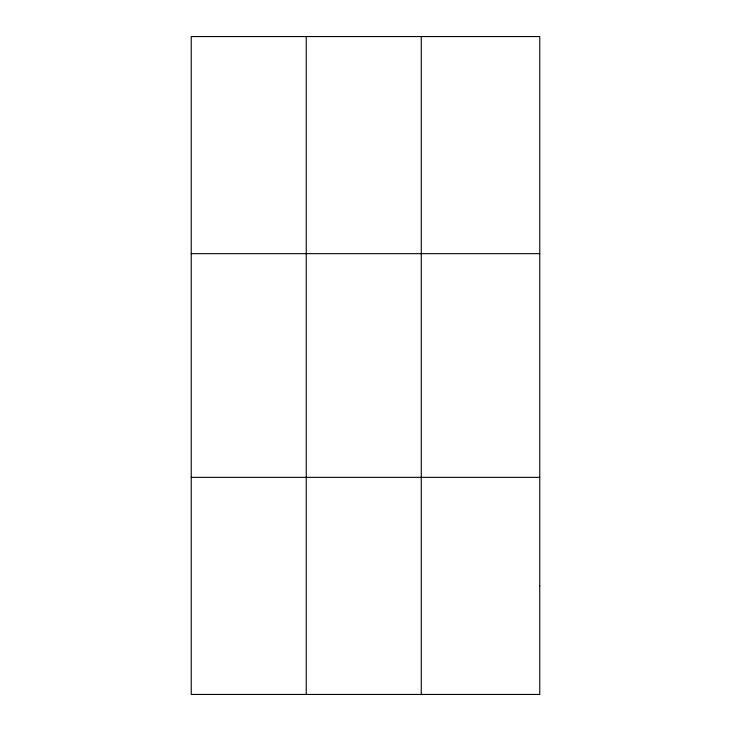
<?xml version="1.0" encoding="UTF-8"?>
<svg xmlns="http://www.w3.org/2000/svg" width="731" height="731" viewBox="0 0 731 731"><rect width="100%" height="100%" fill="white"/><g stroke="black" fill="none" stroke-linecap="round" stroke-linejoin="round"><path stroke-width="1.1" d="M306.252 694.45L306.252 36.55M421.266 694.45L421.266 36.55M191.239 253.657L539.761 253.657M191.239 477.343L539.761 477.343M539.761 585.897L539.761 694.45L191.239 694.45L191.239 36.55L539.761 36.55L539.761 585.897"/></g></svg>
